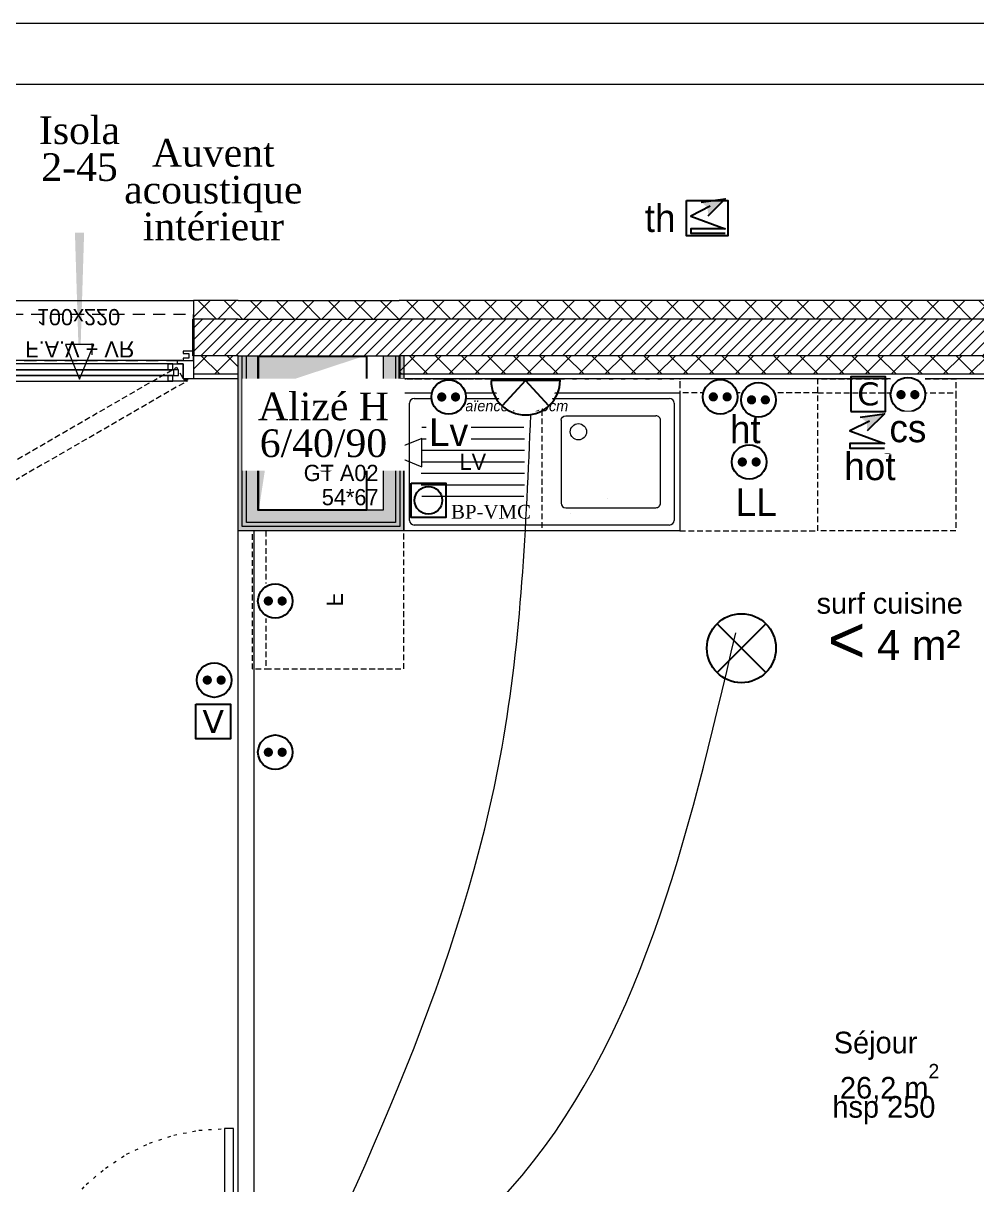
# Model space of a CAD drawing. Header units: centimetres. Extents: x 2666 to 9670, y 1889 to 5633.
# Drawn here: x 4650 to 5065, y 5128 to 5633 of the extents above; entities that cross this region are included whole.
import ezdxf

# ---------------------------------------------------------------- set-up
doc = ezdxf.new("R2010")
doc.units = ezdxf.units.CM
doc.header["$LTSCALE"] = 12.7
for name, pattern in [('ISO-03', [3, 1.2, -1.8]), ('Style de ligne -11', [0.694444, 0.41656, -0.277884]), ('Style de ligne -13', [0.295276, 0.19685, -0.098425]), ('Style de ligne -14', [0.295276, 0.19685, -0.098425]), ('Style de ligne -17', [0.694444, 0.41656, -0.277884]), ('Style de ligne -18', [0.328084, 0.109361, -0.218723]), ('Style de ligne -5', [0.41656, 0.13885, -0.27771]), ('VW-01', [0.83312, 0.41656, -0.41656])]:
    doc.linetypes.add(name, pattern=pattern)
doc.layers.add('B faience', color=7, linetype='Style de ligne -11', lineweight=13, true_color=0x0040ff)
doc.layers.add('C ANNOTATIONS-textes-numérotation gaine', color=7, linetype='ISO-03', lineweight=5, true_color=0xdd0000)
for name, color, linetype, lineweight in [('B GÈnÈral', 7, 'Continuous', 5), ('B Général', 7, 'Continuous', 5), ('C ANNOTATIONS-prestations', 7, 'Continuous', 5), ('C ANNOTATIONS-texte', 7, 'Continuous', 5), ('C ANNOTATIONS-texte surfaces', 7, 'Continuous', 5), ('F REMPLISSAGE-vert clair', 7, 'Continuous', 13), ('F REMPLISSAGE-vert clair-1', 7, 'Continuous', 5), ('F REMPLISSAGE-vert foncÈ', 7, 'Continuous', 5), ('F REMPLISSAGE-vert foncé', 7, 'Continuous', 13), ('prlm-ELEC-CFA', 1, 'Continuous', 25), ('prlm-ELEC-CFO', 1, 'Continuous', 25), ('prlm-ZCARTOUCHE', 181, 'Continuous', 13)]:
    doc.layers.add(name, color=color, linetype=linetype, lineweight=lineweight)
for name, color, linetype in [('prlm-EAU-CHU', 42, 'Continuous'), ('prlm-EAU-EUEV', 25, 'Continuous'), ('prlm-GT', 242, 'Continuous'), ('prlm-VMC', 93, 'Continuous')]:
    doc.layers.add(name, color=color, linetype=linetype)
doc.styles.add('Eurostile', font='')
doc.styles.add('Eurostile (bold)', font='')
doc.styles.add('Eurostile (italic)', font='')
doc.styles.add('prlm-elec-cfa', font='comic.ttf', dxfattribs={"height": 12})
doc.styles.add('prlm-elec-cfo', font='comic.ttf', dxfattribs={"height": 12})
doc.styles.add('prlm-sejc', font='arial.ttf', dxfattribs={"height": 20})
doc.styles.add('prlm-vmc', font='pala.ttf', dxfattribs={"height": 14})
doc.styles.get('Eurostile').set_extended_font_data('Eurostile')
doc.styles.get('Eurostile (bold)').set_extended_font_data('Eurostile', bold=True)
doc.styles.get('Eurostile (italic)').set_extended_font_data('Eurostile', italic=True)
pattern_1 = [(225, (0, 0), (5.656854, -5.656854), []), (315, (0, 0), (-5.656854, -5.656854), [])]
pattern_2 = [(45, (0, 0), (2.4253472, -2.6458333), [])]

# ---------------------------------------------------------------- blocks, each defined once
blk = doc.blocks.new('F 100x220 (all. vitrée fixe) + VR')
at = {"layer": 'B Général', "color": 7, "linetype": 'Continuous', "lineweight": 35}
for p, q in [((-50, 7), (-50, -9)), ((50, 7), (50, -9))]:
    blk.add_line(p, q, dxfattribs=at)
at = {"layer": 'B Général'}
blk.add_line((45, 9), (-45, 9), dxfattribs=at)
at = {"layer": 'B Général', "color": 7, "linetype": 'Style de ligne -14', "lineweight": 5, "flags": 128}
blk.add_lwpolyline([(-35.69, 65.82), (-36.19, 64.95), (-35.32, 64.45), (-38.57, 58.82), (42.63, 11.94), (45.88, 17.57), (46.75, 17.07), (47.25, 17.93)], close=True, dxfattribs=at)
at = {"layer": 'B Général', "lineweight": 5, "flags": 128}
for points in [[(-43, 10.5), (-43, 9), (-50, 9), (-50, 17), (-45.5, 17), (-45.5, 10.5)], [(-43.5, 15.5), (43.5, 15.5), (43.5, 13), (-43.5, 13)], [(-41, 18), (41, 18), (41, 15.5), (-41, 15.5)], [(43, 10.5), (43, 9), (50, 9), (50, 17), (45.5, 17), (45.5, 10.5)], [(-41, 13), (41, 13), (41, 10.5), (-41, 10.5)], [(-50, 9), (-50, 5), (-45.5, 5), (-45.5, 6), (-48, 6), (-48, 8), (-45.5, 8), (-45.5, 9)], [(50, 9), (50, 5), (45.5, 5), (45.5, 6), (48, 6), (48, 8), (45.5, 8), (45.5, 9)]]:
    blk.add_lwpolyline(points, close=True, dxfattribs=at)
at = {"layer": 'B Général', "color": 7, "linetype": 'Continuous', "lineweight": 5, "flags": 128}
for points in [[(-39, 15.5), (-41.5, 15.5), (-41.5, 13), (-39, 13), (-39, 10.5), (-45.5, 10.5), (-45.5, 17), (-46.5, 17), (-46.5, 18), (-39, 18)], [(39, 15.5), (41.5, 15.5), (41.5, 13), (39, 13), (39, 10.5), (45.5, 10.5), (45.5, 17), (46.5, 17), (46.5, 18), (39, 18)]]:
    blk.add_lwpolyline(points, close=True, dxfattribs=at)
at = {"layer": 'B Général', "color": 7, "linetype": 'Style de ligne -17', "lineweight": 5, "flags": 128}
blk.add_lwpolyline([(-50, 9), (50, 9), (50, -11), (-50, -11)], close=True, dxfattribs=at)
at = {"layer": 'B Général', "lineweight": 13, "flags": 128}
blk.add_lwpolyline([(-50, -9), (-50, -17), (50, -17), (50, -9)], dxfattribs=at)
at = {"layer": 'B Général'}
blk.add_circle((47, 17.5), 0.5, dxfattribs=at)
at = {"layer": 'B Général', "color": 7, "linetype": 'Style de ligne -18', "lineweight": 5}
blk.add_arc((49, 17.5), 97.5, 150.2938, 179.7062, dxfattribs=at)
at = {"layer": 'B Général', "color": 7, "insert": (-23.11, 7.7), "char_height": 7.059, "attachment_point": 1, "line_spacing_factor": 0.894142, "style": 'Eurostile'}
blk.add_mtext('F.A.V + VR', dxfattribs=at)
at = {"layer": 'C ANNOTATIONS-prestations', "insert": (-41.15, -5.19), "char_height": 9.41, "attachment_point": 1, "rotation": 360, "line_spacing_factor": 0.894142, "style": 'Eurostile (bold)'}
blk.add_mtext('7', dxfattribs=at)
at = {"layer": 'C ANNOTATIONS-prestations', "insert": (0, -6.3), "char_height": 7.059, "width": 100, "attachment_point": 2, "rotation": 360, "line_spacing_factor": 0.894142, "style": 'Eurostile'}
blk.add_mtext('100x220', dxfattribs=at)
blk = doc.blocks.new('Groupe-28-1')
at = {"layer": 'B Général', "color": 7, "linetype": 'VW-01', "lineweight": 5, "flags": 128}
blk.add_lwpolyline([(4752.91, 5488.38), (4806.96, 5488.38), (4806.96, 5421.38), (4752.91, 5421.38)], close=True, dxfattribs=at)
at = {"layer": 'C ANNOTATIONS-textes-numérotation gaine', "color": 7, "insert": (4804.96, 5441.03), "char_height": 7.059, "width": 44.5, "attachment_point": 3, "line_spacing_factor": 0.894142, "style": 'Eurostile'}
blk.add_mtext('GT A02\\P54*67', dxfattribs=at)
blk = doc.blocks.new('xi.EA')
at = {"layer": 'prlm-VMC', "color": 0, "linetype": 'ByBlock', "lineweight": 5, "flags": 128}
blk.add_lwpolyline([(-6.17, -15), (6.17, -15), (0, 0)], close=True, dxfattribs=at)
at = {"layer": 'prlm-VMC', "color": 0, "linetype": 'ByBlock', "lineweight": -2, "flags": 128}
blk.add_lwpolyline([(0, -15, 1, 4, 0), (0, -63.63, 1, 1, 0)], format="xyseb", dxfattribs=at)
at = {"layer": 'prlm-VMC', "color": 0, "linetype": 'ByBlock', "lineweight": 5}
blk.add_solid([(0, 0), (6.17, -15), (-6.17, -15), (0, 0)], dxfattribs=at)
blk = doc.blocks.new('xi.eu')
at = {"layer": 'prlm-EAU-EUEV', "linetype": 'ByBlock', "lineweight": -2}
h = blk.add_hatch(color=0, dxfattribs=at)
edge = h.paths.add_edge_path()
edge.add_arc((0, 0), 5, 0, 360)
at = {"layer": 'prlm-EAU-EUEV', "color": 0, "linetype": 'ByBlock', "lineweight": 5}
blk.add_circle((0, 0), 5, dxfattribs=at)
blk = doc.blocks.new('xi.cee1')
at = {"layer": 'prlm-EAU-CHU', "color": 0, "lineweight": 13}
for p, q in [((12.09, 5.34), (8.77, 5.34)), ((7.43, 5), (2.17, 5)), ((2.17, -5), (7.43, -5)), ((8.77, -5.34), (12.09, -5.34))]:
    blk.add_line(p, q, dxfattribs=at)
for radius in [5.45, 4.69]:
    blk.add_circle((0, 0), radius, dxfattribs=at)
for centre, radius, start, end in [((8.79, 2.49), 2.86, 90.508, 118.9381), ((10.09, 0.78), 4.99, 122.4397, 169.5051), ((6.35, 0), 5.87, 317.8112, 42.1667), ((6.14, 0), 6.3, 318.9248, 41.0752), ((10.09, -0.78), 4.99, 190.4949, 237.5603), ((8.79, -2.49), 2.86, 241.0619, 269.492)]:
    blk.add_arc(centre, radius, start, end, dxfattribs=at)
for centre, major_axis, ratio in [((12.84, 0), (0, -5.44), 0.708306), ((12.94, 0), (0, -5.05), 0.707331)]:
    blk.add_ellipse(centre, major_axis=major_axis, ratio=ratio, dxfattribs=at)
blk = doc.blocks.new('xi.be')
at = {"layer": 'prlm-VMC', "color": 0, "linetype": 'ByBlock', "lineweight": 5, "flags": 128}
blk.add_lwpolyline([(-6.17, -15), (6.17, -15), (0, 0)], close=True, dxfattribs=at)
at = {"layer": 'prlm-VMC', "color": 0, "linetype": 'ByBlock', "lineweight": 5}
blk.add_solid([(0, -1), (5.17, -14), (-5.17, -14), (0, -1)], dxfattribs=at)
blk = doc.blocks.new('xi.bp-vmc-cui')
at = {"layer": 'prlm-VMC', "color": 0, "linetype": 'ByBlock', "lineweight": -2, "flags": 128}
blk.add_lwpolyline([(-7.5, 7.5), (7.5, 7.5), (7.5, -7.5), (-7.5, -7.5)], close=True, dxfattribs=at)
at = {"layer": 'prlm-VMC', "color": 0, "linetype": 'ByBlock', "lineweight": -2}
blk.add_circle((0, 0), 6, dxfattribs=at)
blk = doc.blocks.new('xi.PC')
at = {"color": 0, "lineweight": 5}
blk.add_wipeout([(-7.5, -7.5), (7.5, -7.5), (7.5, 7.5), (-7.5, 7.5)], dxfattribs=at).dxf.layer = 'prlm-ELEC-CFO'
at = {"layer": 'prlm-ELEC-CFO', "color": 0, "linetype": 'ByBlock', "lineweight": 5, "const_width": 2}
for points in [[(-4, 0, 1), (-2, 0, 1)], [(2, 0, 1), (4, 0, 1)]]:
    blk.add_lwpolyline(points, format="xyb", close=True, dxfattribs=at)
at = {"layer": 'prlm-ELEC-CFO', "color": 0, "linetype": 'ByBlock', "lineweight": -2}
blk.add_circle((0, 0), 7.5, dxfattribs=at)
blk = doc.blocks.new('xi.TV')
at = {"layer": 'prlm-ELEC-CFA', "color": 0, "linetype": 'ByBlock', "lineweight": -2, "flags": 128}
blk.add_lwpolyline([(-7.5, 7.5), (7.5, 7.5), (7.5, -7.5), (-7.5, -7.5)], close=True, dxfattribs=at)
at = {"layer": 'prlm-ELEC-CFA', "color": 0, "linetype": 'ByBlock', "insert": (0, 0), "char_height": 10, "width": 11.36, "attachment_point": 5}
blk.add_mtext('{\\fVerdana|b0|i0|c0|p34;V}', dxfattribs=at)
blk = doc.blocks.new('xi.4m²')
at = {"color": 0}
blk.add_wipeout([(-34.54, 20.54), (34.54, 20.54), (34.54, -20.54), (-34.54, -20.54)], dxfattribs=at).dxf.layer = 'prlm-ELEC-CFO'
at = {"layer": 'prlm-ELEC-CFO', "color": 0, "attachment_point": 6, "line_spacing_factor": 0.8, "style": 'prlm-sejc'}
for s, insert, char_height in [('surf cuisine', (30.36, 8.9), 9), ('4 m²', (29.31, -9.19), 13)]:
    blk.add_mtext(s, dxfattribs=dict(at, insert=insert, char_height=char_height))
at = {"layer": 'prlm-ELEC-CFO', "color": 0, "style": 'prlm-sejc', "flags": 8}
blk.add_attdef('?', (-28.3, -16.79), '', height=20, dxfattribs=at)
blk = doc.blocks.new('xi.ECAP')
at = {"color": 0}
blk.add_wipeout([(-15, 0), (-10.13, 11.06), (0, 15), (10.13, 11.06), (15, 0)], dxfattribs=at).dxf.layer = 'prlm-ELEC-CFO'
at = {"layer": 'prlm-ELEC-CFO', "color": 0, "linetype": 'ByBlock', "lineweight": -2, "flags": 128}
blk.add_lwpolyline([(15, 0, 1), (-15, 0)], format="xyb", close=True, dxfattribs=at)
at = {"layer": 'prlm-ELEC-CFO', "color": 0}
blk.add_lwpolyline([(-10.13, 11.06), (0, 0), (10.13, 11.06)], dxfattribs=at)
blk = doc.blocks.new('xi.PTCE')
at = {"layer": 'prlm-ELEC-CFO', "color": 0}
for points in [[(-10.61, 10.61), (10.61, -10.61)], [(10.61, 10.61), (-10.61, -10.61)]]:
    blk.add_lwpolyline(points, dxfattribs=at)
at = {"layer": 'prlm-ELEC-CFO', "color": 0, "linetype": 'ByBlock'}
blk.add_circle((0, 0), 15, dxfattribs=at)
blk = doc.blocks.new('xi.PCHT')
at = {"color": 0, "lineweight": 5}
blk.add_wipeout([(-7.5, -7.5), (7.5, -7.5), (7.5, 7.5), (-7.5, 7.5)], dxfattribs=at).dxf.layer = 'prlm-ELEC-CFO'
at = {"layer": 'prlm-ELEC-CFO', "color": 0, "linetype": 'ByBlock', "lineweight": 5, "const_width": 2}
for points in [[(-4, 0, 1), (-2, 0, 1)], [(2, 0, 1), (4, 0, 1)]]:
    blk.add_lwpolyline(points, format="xyb", close=True, dxfattribs=at)
at = {"layer": 'prlm-ELEC-CFO', "color": 0, "linetype": 'ByBlock', "lineweight": -2}
blk.add_circle((0, 0), 7.5, dxfattribs=at)
blk = doc.blocks.new('xi.LV')
at = {"color": 0, "lineweight": 5}
blk.add_wipeout([(-7.5, -7.5), (7.5, -7.5), (7.5, 7.5), (-7.5, 7.5)], dxfattribs=at).dxf.layer = 'prlm-ELEC-CFO'
at = {"layer": 'prlm-ELEC-CFO', "color": 0, "linetype": 'ByBlock', "lineweight": 5, "const_width": 2}
for points in [[(-4, 0, 1), (-2, 0, 1)], [(2, 0, 1), (4, 0, 1)]]:
    blk.add_lwpolyline(points, format="xyb", close=True, dxfattribs=at)
at = {"layer": 'prlm-ELEC-CFO', "color": 0, "linetype": 'ByBlock', "lineweight": -2}
blk.add_circle((0, 0), 7.5, dxfattribs=at)
blk = doc.blocks.new('xi.SF32')
at = {"layer": 'prlm-ELEC-CFO', "color": 0, "flags": 128}
blk.add_lwpolyline([(-7.5, -7.5), (7.5, -7.5), (7.5, 7.5), (-7.5, 7.5)], close=True, dxfattribs=at)
at = {"layer": 'prlm-ELEC-CFO', "color": 0, "linetype": 'ByBlock', "insert": (0, 0), "char_height": 10, "width": 11.36, "attachment_point": 5}
blk.add_mtext('{\\fVerdana|b0|i0|c0|p34;C}', dxfattribs=at)
blk = doc.blocks.new('xi.PCS')
at = {"color": 0, "lineweight": 5}
blk.add_wipeout([(-7.5, -7.5), (7.5, -7.5), (7.5, 7.5), (-7.5, 7.5)], dxfattribs=at).dxf.layer = 'prlm-ELEC-CFO'
at = {"layer": 'prlm-ELEC-CFO', "color": 0, "linetype": 'ByBlock', "lineweight": 5, "const_width": 2}
for points in [[(-4, 0, 1), (-2, 0, 1)], [(2, 0, 1), (4, 0, 1)]]:
    blk.add_lwpolyline(points, format="xyb", close=True, dxfattribs=at)
at = {"layer": 'prlm-ELEC-CFO', "color": 0, "linetype": 'ByBlock', "lineweight": -2}
blk.add_circle((0, 0), 7.5, dxfattribs=at)
blk = doc.blocks.new('xi.LL')
at = {"color": 0, "lineweight": 5}
blk.add_wipeout([(-7.5, -7.5), (7.5, -7.5), (7.5, 7.5), (-7.5, 7.5)], dxfattribs=at).dxf.layer = 'prlm-ELEC-CFO'
at = {"layer": 'prlm-ELEC-CFO', "color": 0, "linetype": 'ByBlock', "lineweight": 5, "const_width": 2}
for points in [[(-4, 0, 1), (-2, 0, 1)], [(2, 0, 1), (4, 0, 1)]]:
    blk.add_lwpolyline(points, format="xyb", close=True, dxfattribs=at)
at = {"layer": 'prlm-ELEC-CFO', "color": 0, "linetype": 'ByBlock', "lineweight": -2}
blk.add_circle((0, 0), 7.5, dxfattribs=at)
blk = doc.blocks.new('xi.hot')
at = {"layer": 'prlm-ELEC-CFO', "lineweight": 5}
blk.add_hatch(color=0, dxfattribs=at).paths.add_polyline_path([(-3, 6), (-0.1, 3.7), (0, 0), (7.5, 7.5)])
at = {"layer": 'prlm-ELEC-CFO', "color": 0}
for points in [[(-3, 6), (7.5, 7.5), (0, 0)], [(0.95, 4.23), (-7.5, 0), (7.5, -5.5), (-7.5, -5.5), (-7.5, -7.5), (7.5, -7.5)]]:
    blk.add_lwpolyline(points, dxfattribs=at)
blk = doc.blocks.new('Frigo')
at = {"layer": 'B Général', "color": 7, "linetype": 'Style de ligne -13', "lineweight": 5, "flags": 128}
blk.add_lwpolyline([(-30, 30), (30, 30), (30, -30), (-30, -30)], close=True, dxfattribs=at)
blk.add_lwpolyline([(30, -30), (30, -36), (-30, -36), (-30, -30)], dxfattribs=at)
at = {"layer": 'B Général', "color": 7, "insert": (0, 0), "char_height": 7.06, "attachment_point": 5, "line_spacing_factor": 0.894142, "style": 'Eurostile'}
blk.add_mtext('F', dxfattribs=at)
blk = doc.blocks.new('Lave Vaisselle')
at = {"layer": 'B Général', "color": 7, "linetype": 'Style de ligne -13', "lineweight": 5, "flags": 128}
blk.add_lwpolyline([(-30, 30), (-30, 36), (30, 36), (30, 30)], dxfattribs=at)
blk.add_lwpolyline([(-30, 30), (30, 30), (30, -30), (-30, -30)], close=True, dxfattribs=at)
at = {"layer": 'B Général', "color": 7, "insert": (0, 0), "char_height": 7.059, "attachment_point": 5, "line_spacing_factor": 0.894142, "style": 'Eurostile'}
blk.add_mtext('LV', dxfattribs=at)
blk = doc.blocks.new('Evier 120x60')
at = {"layer": 'B Général', "color": 7, "linetype": 'Continuous', "lineweight": 5}
for p, q in [((-57.5, -55.5), (-57.5, -4.5)), ((-55.5, -2.5), (55.5, -2.5)), ((57.5, -4.5), (57.5, -55.5)), ((-52.12, -15), (-7.88, -15)), ((-52.5, -20), (-7.5, -20)), ((-52.5, -25), (-7.5, -25)), ((-52.5, -30), (-7.5, -30)), ((-52.5, -35), (-7.5, -35)), ((-52.5, -40), (-7.5, -40)), ((-52.12, -45), (-7.88, -45)), ((28.75, -45.8), (28.75, -45.8)), ((12.27, -52.47), (12.27, -52.47)), ((55.5, -57.5), (-55.5, -57.5))]:
    blk.add_line(p, q, dxfattribs=at)
at = {"layer": 'B Général', "color": 7, "linetype": 'Style de ligne -5', "lineweight": 5, "flags": 128}
blk.add_lwpolyline([(-60, 0), (-60, 6), (60, 6), (60, 0)], dxfattribs=at)
at = {"layer": 'B Général', "color": 7, "linetype": 'Continuous', "lineweight": 5, "flags": 128}
blk.add_lwpolyline([(-60, 0), (60, 0), (60, -60), (-60, -60)], close=True, dxfattribs=at)
for points in [[(8.4, -12), (8.4, -48, 0.414212), (10.4, -50), (49.55, -50, 0.198914), (50.96, -49.41, 0.198914), (51.55, -48), (51.55, -12, 0.414214), (49.55, -10)], [(8.4, -12, -0.414212), (10.4, -10), (49.6, -10)]]:
    blk.add_lwpolyline(points, format="xyb", dxfattribs=at)
at = {"layer": 'B Général', "color": 7, "linetype": 'Continuous', "lineweight": 5}
for centre, start, end in [((-55.5, -4.5), 90, 180), ((55.5, -4.5), 0, 90), ((-55.5, -55.5), 180, 270), ((55.5, -55.5), 270, 0)]:
    blk.add_arc(centre, 2, start, end, dxfattribs=at)
blk.add_ellipse((15.9, -17), major_axis=(3.54, 0), ratio=1, dxfattribs=at)
at = {"layer": 'B Général', "color": 7}
blk.add_blockref('Lave Vaisselle', (-30, -30), dxfattribs=at)
at = {"layer": 'C ANNOTATIONS-prestations', "insert": (-37.15, -3.37), "char_height": 4.706, "attachment_point": 1, "line_spacing_factor": 0.894142, "style": 'Eurostile (italic)'}
blk.add_mtext('Faïence ht: 60cm', dxfattribs=at)
blk = doc.blocks.new('Cuisson')
at = {"layer": 'B Général', "color": 7, "linetype": 'Style de ligne -13', "lineweight": 5, "flags": 128}
blk.add_lwpolyline([(-30, 30), (-30, 36), (30, 36), (30, 30)], dxfattribs=at)
blk.add_lwpolyline([(-30, 30), (30, 30), (30, -30), (-30, -30)], close=True, dxfattribs=at)
at = {"layer": 'B Général', "color": 7, "insert": (0, 0), "char_height": 7.06, "attachment_point": 5, "line_spacing_factor": 0.894142, "style": 'Eurostile'}
blk.add_mtext('C', dxfattribs=at)
blk = doc.blocks.new('Lave Linge')
at = {"layer": 'B Général', "color": 7, "linetype": 'Style de ligne -13', "lineweight": 5, "flags": 128}
blk.add_lwpolyline([(-29.47, 30), (-29.47, 36), (30.53, 36), (30.53, 30)], dxfattribs=at)
blk.add_lwpolyline([(-29.47, 30), (30.53, 30), (30.53, -30), (-29.47, -30)], close=True, dxfattribs=at)
at = {"layer": 'B Général', "color": 7, "insert": (0, 0), "char_height": 7.059, "attachment_point": 5, "line_spacing_factor": 0.894142, "style": 'Eurostile'}
blk.add_mtext('LL', dxfattribs=at)
blk = doc.blocks.new('xi.TH')
at = {"color": 0, "lineweight": 5}
blk.add_wipeout([(-7.5, -7.5), (7.5, -7.5), (7.5, 7.5), (-7.5, 7.5)], dxfattribs=at).dxf.layer = 'prlm-ELEC-CFA'
at = {"layer": 'prlm-ELEC-CFA', "lineweight": 5}
blk.add_hatch(color=0, dxfattribs=at).paths.add_polyline_path([(-3, 6), (-0.1, 3.7), (0, 0), (7.5, 7.5)])
at = {"layer": 'prlm-ELEC-CFA', "color": 0}
for points in [[(-3, 6), (7.5, 7.5), (0, 0)], [(0.95, 4.23), (-7.5, 0), (7.5, -5.5), (-7.5, -5.5), (-7.5, -7.5), (7.5, -7.5)]]:
    blk.add_lwpolyline(points, dxfattribs=at)

msp = doc.modelspace()

# ---------------------------------------------------------------- hatches: boundary and pattern name
at = {"layer": 'B GÈnÈral', "linetype": 'Continuous', "lineweight": 5, "true_color": 0x808080}
h = msp.add_hatch(dxfattribs=at)
h.set_pattern_fill('02_ISOLANT', color=8, angle=180, style=0, pattern_type=2)
h.set_pattern_definition(pattern_1)
h.paths.add_polyline_path([(4743.96, 5504.38), (4743.96, 5512.38), (4724.52, 5512.38), (4724.52, 5504.38)])
h = msp.add_hatch(dxfattribs=at)
h.set_pattern_fill('02_ISOLANT', color=8, style=0, pattern_type=2)
h.set_pattern_definition([(45, (0, 0), (-5.656854, 5.656854), []), (135, (0, 0), (5.656854, 5.656854), [])])
h.paths.add_polyline_path([(4743.91, 5512.38), (4743.91, 5504.38), (4813.96, 5504.38), (4813.96, 5512.38)])
h = msp.add_hatch(dxfattribs=at)
h.set_pattern_fill('02_ISOLANT', color=8, angle=180, style=0, pattern_type=2)
h.set_pattern_definition(pattern_1)
h.paths.add_polyline_path([(5201.04, 5504.38), (5209.04, 5512.38), (4813.96, 5512.38), (4813.96, 5504.38)])
at = {"layer": 'B GÈnÈral', "linetype": 'Continuous', "lineweight": 5}
h = msp.add_hatch(dxfattribs=at)
h.set_pattern_fill('50_BETON', style=0, pattern_type=2)
h.set_pattern_definition(pattern_2)
h.paths.add_polyline_path([(4743.96, 5488.38), (4743.96, 5504.38), (4724.52, 5504.38), (4724.52, 5488.38)])
h = msp.add_hatch(dxfattribs=at)
h.set_pattern_fill('50_BETON', style=0, pattern_type=2)
h.set_pattern_definition(pattern_2)
h.paths.add_polyline_path([(4743.91, 5504.38), (4743.91, 5488.38), (4813.96, 5488.38), (4813.96, 5504.38)])
h = msp.add_hatch(dxfattribs=at)
h.set_pattern_fill('50_BETON', style=0, pattern_type=2)
h.set_pattern_definition(pattern_2)
h.paths.add_polyline_path([(5185.04, 5488.38), (5201.04, 5504.38), (4813.96, 5504.38), (4813.96, 5488.38)])
at = {"layer": 'B GÈnÈral', "linetype": 'Continuous', "lineweight": 5, "true_color": 0x808080}
h = msp.add_hatch(dxfattribs=at)
h.set_pattern_fill('02_ISOLANT', color=8, angle=180, style=0, pattern_type=2)
h.set_pattern_definition(pattern_1)
h.paths.add_polyline_path([(4743.96, 5480.38), (4743.96, 5488.38), (4724.52, 5488.38), (4724.52, 5480.38)])
at = {"layer": 'B GÈnÈral', "linetype": 'Continuous', "lineweight": 0, "true_color": 0xd6d6d6}
msp.add_hatch(color=254, dxfattribs=at).paths.add_polyline_path([(4798.46, 5488.22), (4761.3, 5476), (4752.91, 5421.38), (4752.91, 5488.38), (4798.46, 5488.38)])
at = {"layer": 'B GÈnÈral', "linetype": 'Continuous', "lineweight": 5, "true_color": 0x808080}
h = msp.add_hatch(dxfattribs=at)
h.set_pattern_fill('02_ISOLANT', color=8, angle=180, style=0, pattern_type=2)
h.set_pattern_definition(pattern_1)
h.paths.add_polyline_path([(5177.04, 5480.38), (5185.04, 5488.38), (4813.96, 5488.38), (4813.96, 5480.38)])

# ---------------------------------------------------------------- linework, layer by layer
at = {"layer": 'B faience', "flags": 128}
msp.add_lwpolyline([(4934.96, 5478.38), (4815.96, 5478.38), (4815.96, 5413.38)], dxfattribs=at)
at = {"layer": 'B GÈnÈral', "color": 9, "linetype": 'Continuous', "true_color": 0xc0dcc0}
for points in [[(4752.91, 5421.38), (4743.91, 5412.38), (4752.91, 5488.38), (4743.91, 5488.38)], [(4806.96, 5488.38), (4815.96, 5488.38), (4806.96, 5421.38), (4815.96, 5412.38)], [(4806.96, 5421.38), (4815.96, 5412.38), (4752.91, 5421.38), (4743.91, 5412.38)]]:
    msp.add_solid(points, dxfattribs=at)
at = {"layer": 'B GÈnÈral', "color": 254, "linetype": 'Continuous', "true_color": 0xd6d6d6}
msp.add_solid([(4803.96, 5477.88), (4804.44, 5477.88), (4803.96, 5477.72)], dxfattribs=at)
at = {"layer": 'B Général', "color": 7, "linetype": 'Continuous', "lineweight": 5}
for p, q in [((4743.96, 5512.38), (4724.52, 5512.38)), ((4743.91, 5512.38), (4813.96, 5512.38)), ((5209.04, 5512.38), (4813.96, 5512.38)), ((4743.96, 5504.38), (4724.52, 5504.38)), ((4743.91, 5504.38), (4813.96, 5504.38)), ((5201.04, 5504.38), (4813.96, 5504.38)), ((4743.96, 5488.38), (4724.52, 5488.38)), ((5185.04, 5488.38), (4813.96, 5488.38)), ((4743.96, 5480.38), (4724.52, 5480.38)), ((4743.96, 5480.38), (4724.52, 5480.38)), ((4743.96, 5478.38), (4724.52, 5478.38)), ((5177.04, 5480.38), (4813.96, 5480.38)), ((5177.04, 5480.38), (4813.96, 5480.38)), ((5175.04, 5478.38), (4813.96, 5478.38)), ((4743.96, 5017.39), (4743.96, 5412.56)), ((4743.96, 5017.39), (4743.96, 5412.56)), ((4750.96, 5017.39), (4750.96, 5412.56)), ((4750.96, 5017.39), (4750.96, 5412.56))]:
    msp.add_line(p, q, dxfattribs=at)
at = {"layer": 'B Général', "color": 7, "linetype": 'Continuous', "lineweight": 13}
for p, q in [((4724.52, 5512.38), (4724.52, 5478.38)), ((4743.96, 5512.38), (4724.52, 5512.38)), ((4743.91, 5512.38), (4813.96, 5512.38)), ((5209.04, 5512.38), (4813.96, 5512.38)), ((4743.91, 5412.38), (4743.91, 5488.38)), ((4752.91, 5421.38), (4752.91, 5488.38)), ((4752.91, 5488.38), (4804.96, 5488.38)), ((4806.96, 5488.38), (4806.96, 5421.38)), ((4813.96, 5478.38), (4813.96, 5488.38)), ((4815.96, 5488.38), (4815.96, 5412.38)), ((4743.96, 5478.38), (4724.52, 5478.38)), ((5175.04, 5478.38), (4813.96, 5478.38)), ((4806.96, 5421.38), (4752.91, 5421.38)), ((4815.96, 5412.38), (4743.91, 5412.38))]:
    msp.add_line(p, q, dxfattribs=at)
at = {"layer": 'B Général', "color": 7, "linetype": 'Continuous', "lineweight": 18}
for p, q in [((4743.96, 5504.38), (4724.52, 5504.38)), ((4743.91, 5504.38), (4813.96, 5504.38)), ((5201.04, 5504.38), (4813.96, 5504.38)), ((4743.96, 5488.38), (4724.52, 5488.38)), ((4743.91, 5488.38), (4813.96, 5488.38)), ((5185.04, 5488.38), (4813.96, 5488.38))]:
    msp.add_line(p, q, dxfattribs=at)
at = {"layer": 'B Général', "linetype": 'Style de ligne -18', "lineweight": 5}
for p, q in [((4705.44, 5146.25), (4715.96, 5149.74)), ((4715.96, 5149.74), (4726.87, 5151.86)), ((4726.87, 5151.86), (4737.96, 5152.57)), ((4695.46, 5141.45), (4705.44, 5146.25)), ((4686.22, 5135.42), (4695.46, 5141.45)), ((4677.86, 5128.26), (4686.22, 5135.42)), ((4670.53, 5120.1), (4677.86, 5128.26))]:
    msp.add_line(p, q, dxfattribs=at)
at = {"layer": 'B Général'}
for p, q in [((4741.96, 5152.57), (4737.96, 5152.57)), ((4737.96, 5152.57), (4737.96, 5069.57)), ((4741.96, 5069.57), (4741.96, 5152.57))]:
    msp.add_line(p, q, dxfattribs=at)
at = {"layer": 'F REMPLISSAGE-vert clair'}
for p, q in [((4745.71, 5414.18), (4745.71, 5488.38)), ((4747.51, 5415.98), (4747.51, 5488.38)), ((4747.51, 5415.98), (4747.51, 5488.38)), ((4812.36, 5488.38), (4812.36, 5415.98)), ((4812.36, 5488.38), (4812.36, 5415.98)), ((4814.16, 5488.38), (4814.16, 5414.18)), ((4812.36, 5415.98), (4747.51, 5415.98)), ((4812.36, 5415.98), (4747.51, 5415.98)), ((4814.16, 5414.18), (4745.71, 5414.18))]:
    msp.add_line(p, q, dxfattribs=at)
at = {"layer": 'F REMPLISSAGE-vert clair', "color": 7, "linetype": 'Continuous', "lineweight": 13}
for p, q in [((4752.91, 5421.38), (4752.91, 5488.38)), ((4806.96, 5488.38), (4806.96, 5421.38)), ((4806.96, 5421.38), (4752.91, 5421.38))]:
    msp.add_line(p, q, dxfattribs=at)
at = {"layer": 'F REMPLISSAGE-vert clair-1', "color": 9, "linetype": 'Continuous', "true_color": 0xc0dcc0}
for points in [[(4745.71, 5414.18), (4747.51, 5415.98), (4745.71, 5488.38), (4747.51, 5488.38)], [(4747.51, 5415.98), (4752.91, 5421.38), (4747.51, 5488.38), (4752.91, 5488.38)], [(4812.36, 5488.38), (4806.96, 5488.38), (4812.36, 5415.98), (4806.96, 5421.38)], [(4814.16, 5488.38), (4812.36, 5488.38), (4814.16, 5414.18), (4812.36, 5415.98)], [(4812.36, 5415.98), (4806.96, 5421.38), (4747.51, 5415.98), (4752.91, 5421.38)], [(4814.16, 5414.18), (4812.36, 5415.98), (4745.71, 5414.18), (4747.51, 5415.98)]]:
    msp.add_solid(points, dxfattribs=at)
at = {"layer": 'F REMPLISSAGE-vert foncÈ', "color": 54, "linetype": 'Continuous', "true_color": 0x99aa00}
for points in [[(4743.91, 5412.38), (4745.71, 5414.18), (4743.91, 5488.38), (4745.71, 5488.38)], [(4815.96, 5488.38), (4814.16, 5488.38), (4815.96, 5412.38), (4814.16, 5414.18)], [(4815.96, 5412.38), (4814.16, 5414.18), (4743.91, 5412.38), (4745.71, 5414.18)]]:
    msp.add_solid(points, dxfattribs=at)
at = {"layer": 'F REMPLISSAGE-vert foncé', "color": 7, "linetype": 'Continuous', "lineweight": 13}
for p, q in [((4743.91, 5412.38), (4743.91, 5488.38)), ((4815.96, 5488.38), (4815.96, 5412.38)), ((4815.96, 5412.38), (4743.91, 5412.38))]:
    msp.add_line(p, q, dxfattribs=at)
at = {"layer": 'F REMPLISSAGE-vert foncé'}
for p, q in [((4745.71, 5414.18), (4745.71, 5488.38)), ((4814.16, 5488.38), (4814.16, 5414.18)), ((4814.16, 5414.18), (4745.71, 5414.18))]:
    msp.add_line(p, q, dxfattribs=at)
at = {"layer": 'prlm-ELEC-CFO', "lineweight": 13}
msp.add_spline([(4757.47, 5043.26), (4862.25, 5126.27), (4960.29, 5367.97)], degree=3, dxfattribs=at)
at = {"layer": 'prlm-GT'}
msp.add_lwpolyline([(4799.72, 5488.32), (4799.72, 5421.32), (4752.67, 5421.32), (4752.67, 5488.32)], close=True, dxfattribs=at)
at = {"layer": 'prlm-VMC'}
msp.add_lwpolyline([(4789.99, 5446.32), (4808.72, 5446.32)], dxfattribs=at)
msp.add_circle((4781.99, 5446.32), 8, dxfattribs=at)

# ---------------------------------------------------------------- block references
at = {"layer": 'B Général', "color": 7, "xscale": -1}
for name, p, rotation in [('F 100x220 (all. vitrée fixe) + VR', (4674.52, 5495.38), 180), ('Frigo', (4785.96, 5382.38), 270)]:
    msp.add_blockref(name, p, dxfattribs=dict(at, rotation=rotation))
at = {"layer": 'B Général', "color": 7}
for name, p in [('Evier 120x60', (4875.96, 5472.38)), ('Cuisson', (5025.96, 5442.38))]:
    msp.add_blockref(name, p, dxfattribs=at)
at = {"layer": 'B Général', "color": 7, "xscale": -1}
msp.add_blockref('Lave Linge', (4966.5, 5442.38), dxfattribs=at)
at = {"layer": 'C ANNOTATIONS-textes-numérotation gaine', "color": 7}
msp.add_blockref('Groupe-28-1', (0, 0), dxfattribs=at)
at = {"layer": 'prlm-EAU-CHU', "xscale": -1, "rotation": 180}
msp.add_blockref('xi.cee1', (4781.04, 5468), dxfattribs=at)
at = {"layer": 'prlm-EAU-EUEV', "xscale": -1}
msp.add_blockref('xi.eu', (4781.04, 5468), dxfattribs=at)
at = {"layer": 'prlm-ELEC-CFA'}
msp.add_blockref('xi.TV', (4733.1, 5329.5), dxfattribs=at)
at = {"layer": 'prlm-ELEC-CFO'}
for name, p in [('xi.TH', (4948.17, 5549.14)), ('xi.SF32', (5017.83, 5471.77)), ('xi.bp-vmc-cui', (4826.65, 5425.6)), ('xi.PTCE', (4962.71, 5361.35))]:
    msp.add_blockref(name, p, dxfattribs=at)
at = {"layer": 'prlm-VMC', "rotation": 180.0050662199021}
msp.add_blockref('xi.EA', (4674.98, 5478.32), dxfattribs=at)
at = {"layer": 'prlm-VMC', "color": 1, "rotation": 89.99999999999999}
msp.add_blockref('xi.be', (4808.72, 5446.32), dxfattribs=at)

# ---------------------------------------------------------------- texts
at = {"layer": 'C ANNOTATIONS-prestations', "insert": (5002.25, 5154.49), "char_height": 9.412, "width": 77.365, "attachment_point": 7, "line_spacing_factor": 0.894142, "style": 'Eurostile'}
msp.add_mtext('hsp{\\fEurostile|b0|i1|c0|p0; }250', dxfattribs=at)
at = {"layer": 'C ANNOTATIONS-texte', "insert": (5021.02, 5182.43), "char_height": 9.412, "attachment_point": 8, "line_spacing_factor": 0.894142, "style": 'Eurostile'}
msp.add_mtext('Séjour', dxfattribs=at)
at = {"layer": 'C ANNOTATIONS-texte surfaces', "insert": (5027.12, 5180.69), "char_height": 9.412, "attachment_point": 2, "line_spacing_factor": 0.894142, "style": 'Eurostile'}
msp.add_mtext('26,2 m{\\H0.6667x;\\S2^ ;}', dxfattribs=at)
at = {"layer": 'prlm-ELEC-CFO', "lineweight": 20, "insert": (4927.38, 5548.14), "char_height": 12, "attachment_point": 5, "line_spacing_factor": 0.8, "style": 'prlm-elec-cfa', "bg_fill": 3, "box_fill_scale": 1.1, "bg_fill_color": 256, "bg_fill_transparency": 0}
msp.add_mtext('th', dxfattribs=at)
at = {"layer": 'prlm-ELEC-CFO', "insert": (4836.48, 5423.64), "char_height": 6, "attachment_point": 1, "style": 'prlm-vmc'}
msp.add_mtext_dynamic_manual_height_columns('BP-VMC', width=101.1298, gutter_width=50, heights=[0], dxfattribs=at)
at = {"layer": 'prlm-VMC', "insert": (4674.97, 5578.33), "char_height": 12, "width": 20.51, "attachment_point": 5, "line_spacing_factor": 0.8, "style": 'prlm-vmc', "bg_fill": 3, "box_fill_scale": 1.1, "bg_fill_color": 256, "bg_fill_transparency": 0}
msp.add_mtext('Isola\\P2-45', dxfattribs=at)
at = {"layer": 'prlm-VMC', "insert": (4733.14, 5560.52), "char_height": 12, "width": 20.51, "attachment_point": 5, "line_spacing_factor": 0.8, "style": 'prlm-vmc', "bg_fill": 2}
msp.add_mtext('Auvent acoustique intérieur', dxfattribs=at)

# ---------------------------------------------------------------- next in the draw order: linework, layer by layer
at = {"layer": 'prlm-ELEC-CFO'}
msp.add_lwpolyline([(4938.8, 5555.93), (4956.83, 5555.93), (4956.83, 5540.52), (4938.8, 5540.52)], close=True, dxfattribs=at)

# ---------------------------------------------------------------- next in the draw order: block references
at = {"layer": 'prlm-ELEC-CFO', "rotation": 180}
msp.add_blockref('xi.ECAP', (4868.89, 5477.71), dxfattribs=at)
at = {"layer": 'prlm-ELEC-CFO'}
for name, p in [('xi.PCHT', (4953.49, 5470.56)), ('xi.PCS', (5035.09, 5471.53)), ('xi.PC', (4733.52, 5347.49))]:
    msp.add_blockref(name, p, dxfattribs=at)
msp.add_blockref('xi.4m²', (5028.61, 5371.88), dxfattribs=at).add_auto_attribs({'?': '<'})

# ---------------------------------------------------------------- next in the draw order: texts
at = {"layer": 'prlm-ELEC-CFO', "lineweight": 20, "insert": (4969.14, 5424.79), "char_height": 12, "attachment_point": 5, "line_spacing_factor": 0.8, "style": 'prlm-elec-cfo', "bg_fill": 3, "box_fill_scale": 1.1, "bg_fill_color": 256, "bg_fill_transparency": 0}
msp.add_mtext('LL', dxfattribs=at)

# ---------------------------------------------------------------- next in the draw order: linework, layer by layer
at = {"layer": 'prlm-ELEC-CFO', "lineweight": 13}
msp.add_spline([(4755.95, 5044.37), (4858.65, 5318.3), (4871.18, 5462.89)], degree=3, dxfattribs=at)

# ---------------------------------------------------------------- next in the draw order: texts
at = {"layer": 'prlm-ELEC-CFO', "lineweight": 20, "char_height": 12, "attachment_point": 5, "line_spacing_factor": 0.8, "style": 'prlm-elec-cfo', "bg_fill": 3, "box_fill_scale": 1.1, "bg_fill_color": 256, "bg_fill_transparency": 0}
for s, insert in [('ht', (4964.42, 5456.36)), ('cs', (5035.09, 5456.78))]:
    msp.add_mtext(s, dxfattribs=dict(at, insert=insert))

# ---------------------------------------------------------------- next in the draw order: block references
at = {"layer": 'prlm-ELEC-CFO'}
for name, p in [('xi.LV', (4835.43, 5470.51)), ('xi.PCHT', (4970.11, 5469.25)), ('xi.hot', (5017.4, 5455.74)), ('xi.LL', (4966.1, 5442.27)), ('xi.PC', (4760.06, 5381.85)), ('xi.PC', (4760.06, 5316.13))]:
    msp.add_blockref(name, p, dxfattribs=at)

# ---------------------------------------------------------------- next in the draw order: texts
at = {"layer": 'prlm-VMC', "ltscale": 25, "insert": (4781.02, 5458.34), "char_height": 12, "width": 58.6147, "attachment_point": 5, "line_spacing_factor": 0.8, "style": 'prlm-vmc', "bg_fill": 2}
msp.add_mtext('Alizé H 6/40/90', dxfattribs=at)

# ---------------------------------------------------------------- next in the draw order: texts
at = {"layer": 'prlm-ELEC-CFO', "lineweight": 20, "char_height": 12, "line_spacing_factor": 0.8, "style": 'prlm-elec-cfo', "bg_fill": 3, "bg_fill_color": 256, "bg_fill_transparency": 0}
for s, insert, attachment_point, box_fill_scale in [('Lv', (4835.43, 5455.22), 5, 1.1), ('hot', (5018.56, 5446.37), 2, 0.95)]:
    msp.add_mtext(s, dxfattribs=dict(at, insert=insert, attachment_point=attachment_point, box_fill_scale=box_fill_scale))

# ---------------------------------------------------------------- next in the draw order: linework, layer by layer
at = {"layer": 'prlm-ZCARTOUCHE'}
for points in [[(2666.37, 5632.93), (7917.68, 5632.93), (7917.68, 2421.4), (2666.37, 2421.4)], [(2695.21, 2450.15), (7887.43, 2450.15), (7887.43, 5606.36), (2695.21, 5606.36)]]:
    msp.add_lwpolyline(points, close=True, dxfattribs=at)

doc.saveas('drawing.dxf')
